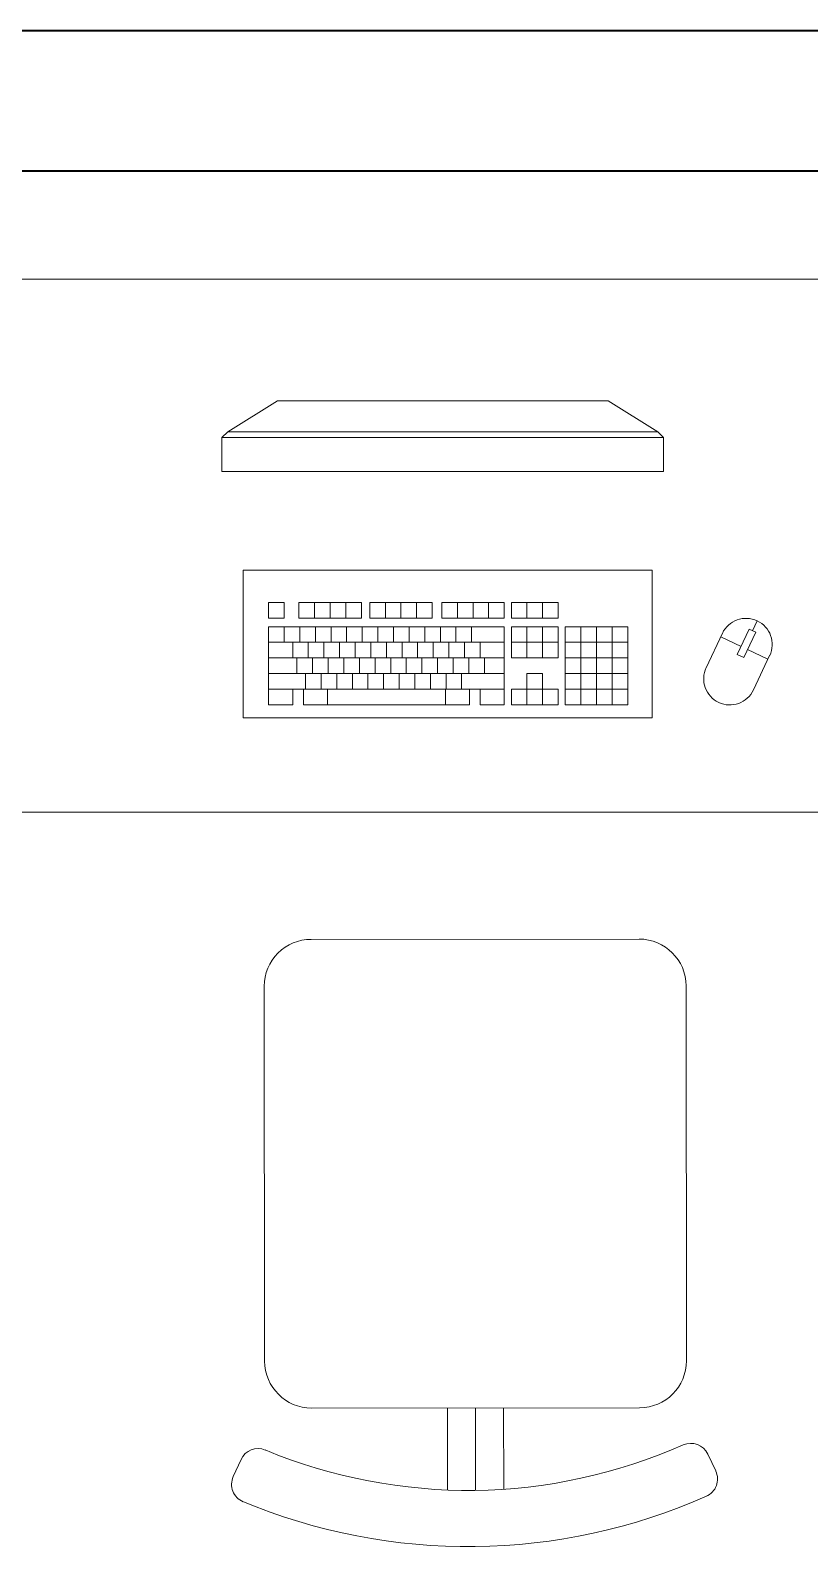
# Model space of a CAD drawing. Header units: millimetres. Extents: x 310.7 to 354.9, y 161.6 to 181.8.
# Drawn here: x 316.435 to 317.266, y 174.869 to 176.487 of the extents above; entities that cross this region are included whole.
import ezdxf

# ---------------------------------------------------------------- set-up
doc = ezdxf.new("R2010")
doc.units = ezdxf.units.MM
doc.layers.add('ARREDI attrezzature - furniture', color=175, linetype='Continuous', lineweight=9)
doc.layers.add('MURATURA sezioni - section wall', color=7, linetype='Continuous', lineweight=40)

msp = doc.modelspace()

# ---------------------------------------------------------------- linework, layer by layer
at = {"layer": 'ARREDI attrezzature - furniture'}
for p, q in [((316.3494, 176.2213, -0.745), (317.3065, 176.2213, -0.745)), ((316.6456, 176.0583, -0.745), (316.6986, 176.0916, -0.745)), ((316.6986, 176.0916, -0.745), (317.0515, 176.0916, -0.745)), ((317.0515, 176.0916, -0.745), (317.1045, 176.0583, -0.745)), ((316.6395, 176.0522, -0.745), (316.6456, 176.0583, -0.745)), ((316.6395, 176.0522, -0.745), (317.1105, 176.0522, -0.745)), ((316.6395, 176.0159, -0.745), (316.6395, 176.0522, -0.745)), ((316.6456, 176.0583, -0.745), (317.1045, 176.0583, -0.745)), ((317.1045, 176.0583, -0.745), (317.1105, 176.0522, -0.745)), ((317.1105, 176.0522, -0.745), (317.1105, 176.0159, -0.745)), ((316.6395, 176.0159, -0.745), (317.1105, 176.0159, -0.745)), ((316.6622, 175.7532, -0.745), (316.6622, 175.9107, -0.745)), ((316.6622, 175.9107, -0.745), (317.0984, 175.9107, -0.745)), ((317.0984, 175.9107, -0.745), (317.0984, 175.7532, -0.745)), ((316.6892, 175.8596, -0.745), (316.6892, 175.8763, -0.745)), ((316.6892, 175.8763, -0.745), (316.7059, 175.8763, -0.745)), ((316.7059, 175.8596, -0.745), (316.7059, 175.8763, -0.745)), ((316.7215, 175.8763, -0.745), (316.7215, 175.8596, -0.745)), ((316.7215, 175.8763, -0.745), (316.7382, 175.8763, -0.745)), ((316.7382, 175.8763, -0.745), (316.7549, 175.8763, -0.745)), ((316.7382, 175.8596, -0.745), (316.7382, 175.8763, -0.745)), ((316.7382, 175.8763, -0.745), (316.7382, 175.8596, -0.745)), ((316.7549, 175.8596, -0.745), (316.7549, 175.8763, -0.745)), ((316.7549, 175.8763, -0.745), (316.7549, 175.8596, -0.745)), ((316.7549, 175.8763, -0.745), (316.7715, 175.8763, -0.745)), ((316.7715, 175.8763, -0.745), (316.7882, 175.8763, -0.745)), ((316.7715, 175.8596, -0.745), (316.7715, 175.8763, -0.745)), ((316.7715, 175.8763, -0.745), (316.7715, 175.8596, -0.745)), ((316.7882, 175.8763, -0.745), (316.7882, 175.8596, -0.745)), ((316.7971, 175.8763, -0.745), (316.8138, 175.8763, -0.745)), ((316.7971, 175.8763, -0.745), (316.7971, 175.8596, -0.745)), ((316.8138, 175.8763, -0.745), (316.8138, 175.8596, -0.745)), ((316.8138, 175.8596, -0.745), (316.8138, 175.8763, -0.745)), ((316.8138, 175.8763, -0.745), (316.8304, 175.8763, -0.745)), ((316.8304, 175.8763, -0.745), (316.8471, 175.8763, -0.745)), ((316.8304, 175.8763, -0.745), (316.8304, 175.8596, -0.745)), ((316.8304, 175.8596, -0.745), (316.8304, 175.8763, -0.745)), ((316.8471, 175.8763, -0.745), (316.8471, 175.8596, -0.745)), ((316.8471, 175.8596, -0.745), (316.8471, 175.8763, -0.745)), ((316.8471, 175.8763, -0.745), (316.8638, 175.8763, -0.745)), ((316.8638, 175.8763, -0.745), (316.8638, 175.8596, -0.745)), ((316.874, 175.8763, -0.745), (316.874, 175.8596, -0.745)), ((316.874, 175.8763, -0.745), (316.8906, 175.8763, -0.745)), ((316.8906, 175.8763, -0.745), (316.8906, 175.8596, -0.745)), ((316.8906, 175.8596, -0.745), (316.8906, 175.8763, -0.745)), ((316.8906, 175.8763, -0.745), (316.9073, 175.8763, -0.745)), ((316.9073, 175.8596, -0.745), (316.9073, 175.8763, -0.745)), ((316.9073, 175.8763, -0.745), (316.9073, 175.8596, -0.745)), ((316.9073, 175.8763, -0.745), (316.924, 175.8763, -0.745)), ((316.924, 175.8596, -0.745), (316.924, 175.8763, -0.745)), ((316.924, 175.8763, -0.745), (316.9406, 175.8763, -0.745)), ((316.924, 175.8763, -0.745), (316.924, 175.8596, -0.745)), ((316.9406, 175.8763, -0.745), (316.9406, 175.8596, -0.745)), ((316.9482, 175.8763, -0.745), (316.9648, 175.8763, -0.745)), ((316.9482, 175.8596, -0.745), (316.9482, 175.8763, -0.745)), ((316.9648, 175.8763, -0.745), (316.9648, 175.8596, -0.745)), ((316.9648, 175.8596, -0.745), (316.9648, 175.8763, -0.745)), ((316.9648, 175.8763, -0.745), (316.9815, 175.8763, -0.745)), ((316.9815, 175.8763, -0.745), (316.9982, 175.8763, -0.745)), ((316.9815, 175.8596, -0.745), (316.9815, 175.8763, -0.745)), ((316.9815, 175.8763, -0.745), (316.9815, 175.8596, -0.745)), ((316.9982, 175.8763, -0.745), (316.9982, 175.8596, -0.745)), ((316.7059, 175.8596, -0.745), (316.6892, 175.8596, -0.745)), ((316.7382, 175.8596, -0.745), (316.7215, 175.8596, -0.745)), ((316.7549, 175.8596, -0.745), (316.7382, 175.8596, -0.745)), ((316.7715, 175.8596, -0.745), (316.7549, 175.8596, -0.745)), ((316.7882, 175.8596, -0.745), (316.7715, 175.8596, -0.745)), ((316.8138, 175.8596, -0.745), (316.7971, 175.8596, -0.745)), ((316.8304, 175.8596, -0.745), (316.8138, 175.8596, -0.745)), ((316.8471, 175.8596, -0.745), (316.8304, 175.8596, -0.745)), ((316.8638, 175.8596, -0.745), (316.8471, 175.8596, -0.745)), ((316.8906, 175.8596, -0.745), (316.874, 175.8596, -0.745)), ((316.9073, 175.8596, -0.745), (316.8906, 175.8596, -0.745)), ((316.924, 175.8596, -0.745), (316.9073, 175.8596, -0.745)), ((316.9406, 175.8596, -0.745), (316.924, 175.8596, -0.745)), ((316.9648, 175.8596, -0.745), (316.9482, 175.8596, -0.745)), ((316.9815, 175.8596, -0.745), (316.9648, 175.8596, -0.745)), ((316.9982, 175.8596, -0.745), (316.9815, 175.8596, -0.745)), ((317.2055, 175.8462, -0.745), (317.2105, 175.8567, -0.745)), ((316.6892, 175.8339, -0.745), (316.6892, 175.8505, -0.745)), ((316.6892, 175.8505, -0.745), (316.7059, 175.8505, -0.745)), ((316.7059, 175.8505, -0.745), (316.7059, 175.8339, -0.745)), ((316.7059, 175.8339, -0.745), (316.7059, 175.8505, -0.745)), ((316.7059, 175.8505, -0.745), (316.7225, 175.8505, -0.745)), ((316.7225, 175.8505, -0.745), (316.7225, 175.8339, -0.745)), ((316.7225, 175.8339, -0.745), (316.7225, 175.8505, -0.745)), ((316.7225, 175.8505, -0.745), (316.7392, 175.8505, -0.745)), ((316.7392, 175.8505, -0.745), (316.7392, 175.8339, -0.745)), ((316.7392, 175.8339, -0.745), (316.7392, 175.8505, -0.745)), ((316.7392, 175.8505, -0.745), (316.7558, 175.8505, -0.745)), ((316.7558, 175.8505, -0.745), (316.7558, 175.8339, -0.745)), ((316.7558, 175.8339, -0.745), (316.7558, 175.8505, -0.745)), ((316.7558, 175.8505, -0.745), (316.7725, 175.8505, -0.745)), ((316.7725, 175.8505, -0.745), (316.7725, 175.8339, -0.745)), ((316.7725, 175.8339, -0.745), (316.7725, 175.8505, -0.745)), ((316.7725, 175.8505, -0.745), (316.7892, 175.8505, -0.745)), ((316.7892, 175.8505, -0.745), (316.7892, 175.8339, -0.745)), ((316.7892, 175.8339, -0.745), (316.7892, 175.8505, -0.745)), ((316.7892, 175.8505, -0.745), (316.8058, 175.8505, -0.745)), ((316.8058, 175.8505, -0.745), (316.8058, 175.8339, -0.745)), ((316.8058, 175.8339, -0.745), (316.8058, 175.8505, -0.745)), ((316.8058, 175.8505, -0.745), (316.8225, 175.8505, -0.745)), ((316.8225, 175.8505, -0.745), (316.8225, 175.8339, -0.745)), ((316.8225, 175.8339, -0.745), (316.8225, 175.8505, -0.745)), ((316.8225, 175.8505, -0.745), (316.8391, 175.8505, -0.745)), ((316.8391, 175.8505, -0.745), (316.8391, 175.8339, -0.745)), ((316.8391, 175.8339, -0.745), (316.8391, 175.8505, -0.745)), ((316.8391, 175.8505, -0.745), (316.8558, 175.8505, -0.745)), ((316.8558, 175.8505, -0.745), (316.8558, 175.8339, -0.745)), ((316.8558, 175.8339, -0.745), (316.8558, 175.8505, -0.745)), ((316.8558, 175.8505, -0.745), (316.8725, 175.8505, -0.745)), ((316.8725, 175.8505, -0.745), (316.8725, 175.8339, -0.745)), ((316.8725, 175.8339, -0.745), (316.8725, 175.8505, -0.745)), ((316.8725, 175.8505, -0.745), (316.8891, 175.8505, -0.745)), ((316.8891, 175.8505, -0.745), (316.8891, 175.8339, -0.745)), ((316.8891, 175.8339, -0.745), (316.8891, 175.8505, -0.745)), ((316.8891, 175.8505, -0.745), (316.9058, 175.8505, -0.745)), ((316.9058, 175.8505, -0.745), (316.9058, 175.8339, -0.745)), ((316.9058, 175.8339, -0.745), (316.9058, 175.8505, -0.745)), ((316.9058, 175.8505, -0.745), (316.9406, 175.8505, -0.745)), ((316.9406, 175.8505, -0.745), (316.9406, 175.8339, -0.745)), ((316.9482, 175.8505, -0.745), (316.9648, 175.8505, -0.745)), ((316.9482, 175.8339, -0.745), (316.9482, 175.8505, -0.745)), ((316.9648, 175.8339, -0.745), (316.9648, 175.8505, -0.745)), ((316.9648, 175.8505, -0.745), (316.9648, 175.8339, -0.745)), ((316.9648, 175.8505, -0.745), (316.9815, 175.8505, -0.745)), ((316.9815, 175.8339, -0.745), (316.9815, 175.8505, -0.745)), ((316.9815, 175.8505, -0.745), (316.9815, 175.8339, -0.745)), ((316.9815, 175.8505, -0.745), (316.9982, 175.8505, -0.745)), ((316.9982, 175.8505, -0.745), (316.9982, 175.8339, -0.745)), ((317.0057, 175.8339, -0.745), (317.0057, 175.8505, -0.745)), ((317.0057, 175.8505, -0.745), (317.0224, 175.8505, -0.745)), ((317.0224, 175.8339, -0.745), (317.0224, 175.8505, -0.745)), ((317.0224, 175.8505, -0.745), (317.0224, 175.8339, -0.745)), ((317.0224, 175.8505, -0.745), (317.0724, 175.8505, -0.745)), ((317.0391, 175.8505, -0.745), (317.0391, 175.8339, -0.745)), ((317.0391, 175.8339, -0.745), (317.0391, 175.8505, -0.745)), ((317.0557, 175.8339, -0.745), (317.0557, 175.8505, -0.745)), ((317.0557, 175.8505, -0.745), (317.0557, 175.8339, -0.745)), ((317.0724, 175.8505, -0.745), (317.0724, 175.7672, -0.745)), ((317.1561, 175.8067, -0.745), (317.1734, 175.8434, -0.745)), ((317.1933, 175.8294, -0.745), (317.1716, 175.8396, -0.745)), ((317.202, 175.8479, -0.745), (317.1892, 175.8208, -0.745)), ((317.1963, 175.8175, -0.745), (317.2091, 175.8446, -0.745)), ((317.2091, 175.8446, -0.745), (317.202, 175.8479, -0.745)), ((316.6892, 175.8172, -0.745), (316.6892, 175.8339, -0.745)), ((316.7059, 175.8339, -0.745), (316.6892, 175.8339, -0.745)), ((316.6892, 175.8339, -0.745), (316.715, 175.8339, -0.745)), ((316.7225, 175.8339, -0.745), (316.7059, 175.8339, -0.745)), ((316.715, 175.8339, -0.745), (316.715, 175.8172, -0.745)), ((316.715, 175.8172, -0.745), (316.715, 175.8339, -0.745)), ((316.715, 175.8339, -0.745), (316.7316, 175.8339, -0.745)), ((316.7392, 175.8339, -0.745), (316.7225, 175.8339, -0.745)), ((316.7316, 175.8172, -0.745), (316.7316, 175.8339, -0.745)), ((316.7316, 175.8339, -0.745), (316.7316, 175.8172, -0.745)), ((316.7316, 175.8339, -0.745), (316.7483, 175.8339, -0.745)), ((316.7558, 175.8339, -0.745), (316.7392, 175.8339, -0.745)), ((316.7483, 175.8339, -0.745), (316.7649, 175.8339, -0.745)), ((316.7483, 175.8172, -0.745), (316.7483, 175.8339, -0.745)), ((316.7483, 175.8339, -0.745), (316.7483, 175.8172, -0.745)), ((316.7725, 175.8339, -0.745), (316.7558, 175.8339, -0.745)), ((316.7649, 175.8172, -0.745), (316.7649, 175.8339, -0.745)), ((316.7649, 175.8339, -0.745), (316.7649, 175.8172, -0.745)), ((316.7649, 175.8339, -0.745), (316.7816, 175.8339, -0.745)), ((316.7892, 175.8339, -0.745), (316.7725, 175.8339, -0.745)), ((316.7816, 175.8172, -0.745), (316.7816, 175.8339, -0.745)), ((316.7816, 175.8339, -0.745), (316.7816, 175.8172, -0.745)), ((316.7816, 175.8339, -0.745), (316.7983, 175.8339, -0.745)), ((316.8058, 175.8339, -0.745), (316.7892, 175.8339, -0.745)), ((316.7983, 175.8172, -0.745), (316.7983, 175.8339, -0.745)), ((316.7983, 175.8339, -0.745), (316.7983, 175.8172, -0.745)), ((316.7983, 175.8339, -0.745), (316.8149, 175.8339, -0.745)), ((316.8225, 175.8339, -0.745), (316.8058, 175.8339, -0.745)), ((316.8149, 175.8172, -0.745), (316.8149, 175.8339, -0.745)), ((316.8149, 175.8339, -0.745), (316.8149, 175.8172, -0.745)), ((316.8149, 175.8339, -0.745), (316.8316, 175.8339, -0.745)), ((316.8391, 175.8339, -0.745), (316.8225, 175.8339, -0.745)), ((316.8316, 175.8172, -0.745), (316.8316, 175.8339, -0.745)), ((316.8316, 175.8339, -0.745), (316.8316, 175.8172, -0.745)), ((316.8316, 175.8339, -0.745), (316.8482, 175.8339, -0.745)), ((316.8558, 175.8339, -0.745), (316.8391, 175.8339, -0.745)), ((316.8482, 175.8172, -0.745), (316.8482, 175.8339, -0.745)), ((316.8482, 175.8339, -0.745), (316.8482, 175.8172, -0.745)), ((316.8482, 175.8339, -0.745), (316.8649, 175.8339, -0.745)), ((316.8725, 175.8339, -0.745), (316.8558, 175.8339, -0.745)), ((316.8649, 175.8339, -0.745), (316.8816, 175.8339, -0.745)), ((316.8649, 175.8172, -0.745), (316.8649, 175.8339, -0.745)), ((316.8649, 175.8339, -0.745), (316.8649, 175.8172, -0.745)), ((316.8891, 175.8339, -0.745), (316.8725, 175.8339, -0.745)), ((316.8816, 175.8172, -0.745), (316.8816, 175.8339, -0.745)), ((316.8816, 175.8339, -0.745), (316.8816, 175.8172, -0.745)), ((316.8816, 175.8339, -0.745), (316.8982, 175.8339, -0.745)), ((316.9058, 175.8339, -0.745), (316.8891, 175.8339, -0.745)), ((316.8982, 175.8172, -0.745), (316.8982, 175.8339, -0.745)), ((316.8982, 175.8339, -0.745), (316.8982, 175.8172, -0.745)), ((316.8982, 175.8339, -0.745), (316.9149, 175.8339, -0.745)), ((316.9406, 175.8339, -0.745), (316.9058, 175.8339, -0.745)), ((316.9149, 175.8172, -0.745), (316.9149, 175.8339, -0.745)), ((316.9149, 175.8172, -0.745), (316.9149, 175.8339, -0.745)), ((316.9149, 175.8339, -0.745), (316.9406, 175.8339, -0.745)), ((316.9406, 175.8172, -0.745), (316.9406, 175.8339, -0.745)), ((316.9648, 175.8339, -0.745), (316.9482, 175.8339, -0.745)), ((316.9482, 175.8339, -0.745), (316.9648, 175.8339, -0.745)), ((316.9482, 175.8172, -0.745), (316.9482, 175.8339, -0.745)), ((316.9648, 175.8172, -0.745), (316.9648, 175.8339, -0.745)), ((316.9648, 175.8339, -0.745), (316.9648, 175.8172, -0.745)), ((316.9815, 175.8339, -0.745), (316.9648, 175.8339, -0.745)), ((316.9648, 175.8339, -0.745), (316.9815, 175.8339, -0.745)), ((316.9982, 175.8339, -0.745), (316.9815, 175.8339, -0.745)), ((316.9815, 175.8172, -0.745), (316.9815, 175.8339, -0.745)), ((316.9815, 175.8339, -0.745), (316.9815, 175.8172, -0.745)), ((316.9815, 175.8339, -0.745), (316.9982, 175.8339, -0.745)), ((316.9982, 175.8339, -0.745), (316.9982, 175.8172, -0.745)), ((317.0057, 175.8172, -0.745), (317.0057, 175.8339, -0.745)), ((317.0224, 175.8339, -0.745), (317.0057, 175.8339, -0.745)), ((317.0057, 175.8339, -0.745), (317.0224, 175.8339, -0.745)), ((317.0224, 175.8172, -0.745), (317.0224, 175.8339, -0.745)), ((317.0224, 175.8339, -0.745), (317.0224, 175.7672, -0.745)), ((317.0391, 175.8339, -0.745), (317.0224, 175.8339, -0.745)), ((317.0224, 175.8339, -0.745), (317.0724, 175.8339, -0.745)), ((317.0391, 175.8172, -0.745), (317.0391, 175.8339, -0.745)), ((317.0391, 175.8339, -0.745), (317.0391, 175.8172, -0.745)), ((317.0557, 175.8172, -0.745), (317.0557, 175.8339, -0.745)), ((317.1892, 175.8208, -0.745), (317.1963, 175.8175, -0.745)), ((317.222, 175.8158, -0.745), (317.2003, 175.826, -0.745)), ((316.715, 175.8172, -0.745), (316.6892, 175.8172, -0.745)), ((316.6892, 175.8172, -0.745), (316.7195, 175.8172, -0.745)), ((316.6892, 175.8006, -0.745), (316.6892, 175.8172, -0.745)), ((316.7316, 175.8172, -0.745), (316.715, 175.8172, -0.745)), ((316.7195, 175.8172, -0.745), (316.7362, 175.8172, -0.745)), ((316.7195, 175.8172, -0.745), (316.7195, 175.8006, -0.745)), ((316.7195, 175.8006, -0.745), (316.7195, 175.8172, -0.745)), ((316.7483, 175.8172, -0.745), (316.7316, 175.8172, -0.745)), ((316.7362, 175.8172, -0.745), (316.7528, 175.8172, -0.745)), ((316.7362, 175.8172, -0.745), (316.7362, 175.8006, -0.745)), ((316.7362, 175.8006, -0.745), (316.7362, 175.8172, -0.745)), ((316.7649, 175.8172, -0.745), (316.7483, 175.8172, -0.745)), ((316.7528, 175.8172, -0.745), (316.7695, 175.8172, -0.745)), ((316.7528, 175.8172, -0.745), (316.7528, 175.8006, -0.745)), ((316.7528, 175.8006, -0.745), (316.7528, 175.8172, -0.745)), ((316.7816, 175.8172, -0.745), (316.7649, 175.8172, -0.745)), ((316.7695, 175.8172, -0.745), (316.7861, 175.8172, -0.745)), ((316.7695, 175.8006, -0.745), (316.7695, 175.8172, -0.745)), ((316.7695, 175.8172, -0.745), (316.7695, 175.8006, -0.745)), ((316.7983, 175.8172, -0.745), (316.7816, 175.8172, -0.745)), ((316.7861, 175.8172, -0.745), (316.7861, 175.8006, -0.745)), ((316.7861, 175.8006, -0.745), (316.7861, 175.8172, -0.745)), ((316.7861, 175.8172, -0.745), (316.8028, 175.8172, -0.745)), ((316.8149, 175.8172, -0.745), (316.7983, 175.8172, -0.745)), ((316.8028, 175.8172, -0.745), (316.8195, 175.8172, -0.745)), ((316.8028, 175.8006, -0.745), (316.8028, 175.8172, -0.745)), ((316.8028, 175.8172, -0.745), (316.8028, 175.8006, -0.745)), ((316.8316, 175.8172, -0.745), (316.8149, 175.8172, -0.745)), ((316.8195, 175.8172, -0.745), (316.8361, 175.8172, -0.745)), ((316.8195, 175.8172, -0.745), (316.8195, 175.8006, -0.745)), ((316.8195, 175.8006, -0.745), (316.8195, 175.8172, -0.745)), ((316.8482, 175.8172, -0.745), (316.8316, 175.8172, -0.745)), ((316.8361, 175.8172, -0.745), (316.8528, 175.8172, -0.745)), ((316.8361, 175.8006, -0.745), (316.8361, 175.8172, -0.745)), ((316.8361, 175.8172, -0.745), (316.8361, 175.8006, -0.745)), ((316.8649, 175.8172, -0.745), (316.8482, 175.8172, -0.745)), ((316.8528, 175.8172, -0.745), (316.8694, 175.8172, -0.745)), ((316.8528, 175.8172, -0.745), (316.8528, 175.8006, -0.745)), ((316.8528, 175.8006, -0.745), (316.8528, 175.8172, -0.745)), ((316.8816, 175.8172, -0.745), (316.8649, 175.8172, -0.745)), ((316.8694, 175.8172, -0.745), (316.8861, 175.8172, -0.745)), ((316.8694, 175.8006, -0.745), (316.8694, 175.8172, -0.745)), ((316.8694, 175.8172, -0.745), (316.8694, 175.8006, -0.745)), ((316.8982, 175.8172, -0.745), (316.8816, 175.8172, -0.745)), ((316.8861, 175.8172, -0.745), (316.9028, 175.8172, -0.745)), ((316.8861, 175.8172, -0.745), (316.8861, 175.8006, -0.745)), ((316.8861, 175.8006, -0.745), (316.8861, 175.8172, -0.745)), ((316.9149, 175.8172, -0.745), (316.8982, 175.8172, -0.745)), ((316.9028, 175.8172, -0.745), (316.9194, 175.8172, -0.745)), ((316.9028, 175.8006, -0.745), (316.9028, 175.8172, -0.745)), ((316.9028, 175.8172, -0.745), (316.9028, 175.8006, -0.745)), ((316.9406, 175.8172, -0.745), (316.9149, 175.8172, -0.745)), ((316.9194, 175.8172, -0.745), (316.9194, 175.8006, -0.745)), ((316.9406, 175.8172, -0.745), (316.9406, 175.8006, -0.745)), ((316.9648, 175.8172, -0.745), (316.9482, 175.8172, -0.745)), ((316.9815, 175.8172, -0.745), (316.9648, 175.8172, -0.745)), ((316.9982, 175.8172, -0.745), (316.9815, 175.8172, -0.745)), ((317.0224, 175.8172, -0.745), (317.0057, 175.8172, -0.745)), ((317.0057, 175.8172, -0.745), (317.0224, 175.8172, -0.745)), ((317.0057, 175.8006, -0.745), (317.0057, 175.8172, -0.745)), ((317.0391, 175.8172, -0.745), (317.0224, 175.8172, -0.745)), ((317.0224, 175.8172, -0.745), (317.0724, 175.8172, -0.745)), ((317.0224, 175.8155, -0.745), (317.0224, 175.8172, -0.745)), ((317.0391, 175.7672, -0.745), (317.0391, 175.8172, -0.745)), ((317.0557, 175.8006, -0.745), (317.0557, 175.8172, -0.745)), ((317.2238, 175.8197, -0.745), (317.2065, 175.783, -0.745)), ((316.6892, 175.7839, -0.745), (316.6892, 175.8006, -0.745)), ((316.7195, 175.8006, -0.745), (316.6892, 175.8006, -0.745)), ((316.6892, 175.8006, -0.745), (316.7286, 175.8006, -0.745)), ((316.7362, 175.8006, -0.745), (316.7195, 175.8006, -0.745)), ((316.7286, 175.7839, -0.745), (316.7286, 175.8006, -0.745)), ((316.7286, 175.8006, -0.745), (316.7286, 175.7839, -0.745)), ((316.7286, 175.8006, -0.745), (316.7452, 175.8006, -0.745)), ((316.7528, 175.8006, -0.745), (316.7362, 175.8006, -0.745)), ((316.7452, 175.8006, -0.745), (316.7619, 175.8006, -0.745)), ((316.7452, 175.7839, -0.745), (316.7452, 175.8006, -0.745)), ((316.7452, 175.8006, -0.745), (316.7452, 175.7839, -0.745)), ((316.7695, 175.8006, -0.745), (316.7528, 175.8006, -0.745)), ((316.7619, 175.8006, -0.745), (316.7619, 175.7839, -0.745)), ((316.7619, 175.7839, -0.745), (316.7619, 175.8006, -0.745)), ((316.7619, 175.8006, -0.745), (316.7786, 175.8006, -0.745)), ((316.7861, 175.8006, -0.745), (316.7695, 175.8006, -0.745)), ((316.7786, 175.7839, -0.745), (316.7786, 175.8006, -0.745)), ((316.7786, 175.8006, -0.745), (316.7786, 175.7839, -0.745)), ((316.7786, 175.8006, -0.745), (316.7952, 175.8006, -0.745)), ((316.8028, 175.8006, -0.745), (316.7861, 175.8006, -0.745)), ((316.7952, 175.8006, -0.745), (316.7952, 175.7839, -0.745)), ((316.7952, 175.7839, -0.745), (316.7952, 175.8006, -0.745)), ((316.7952, 175.8006, -0.745), (316.8119, 175.8006, -0.745)), ((316.8195, 175.8006, -0.745), (316.8028, 175.8006, -0.745)), ((316.8119, 175.7839, -0.745), (316.8119, 175.8006, -0.745)), ((316.8119, 175.8006, -0.745), (316.8119, 175.7839, -0.745)), ((316.8119, 175.8006, -0.745), (316.8285, 175.8006, -0.745)), ((316.8361, 175.8006, -0.745), (316.8195, 175.8006, -0.745)), ((316.8285, 175.7839, -0.745), (316.8285, 175.8006, -0.745)), ((316.8285, 175.8006, -0.745), (316.8452, 175.8006, -0.745)), ((316.8285, 175.7839, -0.745), (316.8285, 175.8006, -0.745)), ((316.8528, 175.8006, -0.745), (316.8361, 175.8006, -0.745)), ((316.8452, 175.8006, -0.745), (316.8452, 175.7839, -0.745)), ((316.8452, 175.7839, -0.745), (316.8452, 175.8006, -0.745)), ((316.8452, 175.8006, -0.745), (316.8619, 175.8006, -0.745)), ((316.8694, 175.8006, -0.745), (316.8528, 175.8006, -0.745)), ((316.8619, 175.7839, -0.745), (316.8619, 175.8006, -0.745)), ((316.8619, 175.8006, -0.745), (316.8785, 175.8006, -0.745)), ((316.8619, 175.7839, -0.745), (316.8619, 175.8006, -0.745)), ((316.8861, 175.8006, -0.745), (316.8694, 175.8006, -0.745)), ((316.8785, 175.7839, -0.745), (316.8785, 175.8006, -0.745)), ((316.8785, 175.8006, -0.745), (316.8785, 175.7839, -0.745)), ((316.8785, 175.8006, -0.745), (316.8952, 175.8006, -0.745)), ((316.9028, 175.8006, -0.745), (316.8861, 175.8006, -0.745)), ((316.8952, 175.8006, -0.745), (316.8952, 175.7839, -0.745)), ((316.9194, 175.8006, -0.745), (316.9028, 175.8006, -0.745)), ((316.9194, 175.8006, -0.745), (316.9406, 175.8006, -0.745)), ((316.9406, 175.8006, -0.745), (316.9406, 175.7839, -0.745)), ((316.9648, 175.7839, -0.745), (316.9648, 175.8006, -0.745)), ((316.9648, 175.8006, -0.745), (316.9815, 175.8006, -0.745)), ((316.9815, 175.8006, -0.745), (316.9815, 175.7839, -0.745)), ((317.0057, 175.7839, -0.745), (317.0057, 175.8006, -0.745)), ((317.0057, 175.8006, -0.745), (317.0206, 175.8006, -0.745)), ((317.0057, 175.8006, -0.745), (317.0724, 175.8006, -0.745)), ((317.0557, 175.7839, -0.745), (317.0557, 175.8006, -0.745)), ((316.6892, 175.7839, -0.745), (316.6892, 175.7672, -0.745)), ((316.7286, 175.7839, -0.745), (316.6892, 175.7839, -0.745)), ((316.715, 175.7672, -0.745), (316.715, 175.7839, -0.745)), ((316.7263, 175.7839, -0.745), (316.7263, 175.7672, -0.745)), ((316.7452, 175.7839, -0.745), (316.7286, 175.7839, -0.745)), ((316.7619, 175.7839, -0.745), (316.7452, 175.7839, -0.745)), ((316.7521, 175.7839, -0.745), (316.7521, 175.7672, -0.745)), ((316.7521, 175.7672, -0.745), (316.7521, 175.7839, -0.745)), ((316.8778, 175.7839, -0.745), (316.7521, 175.7839, -0.745)), ((316.7786, 175.7839, -0.745), (316.7619, 175.7839, -0.745)), ((316.7952, 175.7839, -0.745), (316.7786, 175.7839, -0.745)), ((316.8119, 175.7839, -0.745), (316.7952, 175.7839, -0.745)), ((316.8285, 175.7839, -0.745), (316.8119, 175.7839, -0.745)), ((316.8452, 175.7839, -0.745), (316.8285, 175.7839, -0.745)), ((316.8619, 175.7839, -0.745), (316.8452, 175.7839, -0.745)), ((316.8785, 175.7839, -0.745), (316.8619, 175.7839, -0.745)), ((316.8778, 175.7672, -0.745), (316.8778, 175.7839, -0.745)), ((316.8778, 175.7839, -0.745), (316.8778, 175.7672, -0.745)), ((316.8952, 175.7839, -0.745), (316.8785, 175.7839, -0.745)), ((316.8952, 175.7839, -0.745), (316.9406, 175.7839, -0.745)), ((316.9035, 175.7672, -0.745), (316.9035, 175.7839, -0.745)), ((316.9149, 175.7839, -0.745), (316.9149, 175.7672, -0.745)), ((316.9406, 175.7672, -0.745), (316.9406, 175.7839, -0.745)), ((316.9482, 175.7672, -0.745), (316.9482, 175.7839, -0.745)), ((316.9482, 175.7839, -0.745), (316.9648, 175.7839, -0.745)), ((316.9648, 175.7839, -0.745), (316.9648, 175.7672, -0.745)), ((316.9648, 175.7672, -0.745), (316.9648, 175.7839, -0.745)), ((316.9815, 175.7839, -0.745), (316.9648, 175.7839, -0.745)), ((316.9648, 175.7839, -0.745), (316.9815, 175.7839, -0.745)), ((316.9815, 175.7839, -0.745), (316.9982, 175.7839, -0.745)), ((316.9815, 175.7672, -0.745), (316.9815, 175.7839, -0.745)), ((316.9815, 175.7839, -0.745), (316.9815, 175.7672, -0.745)), ((316.9982, 175.7839, -0.745), (316.9982, 175.7672, -0.745)), ((317.0057, 175.7839, -0.745), (317.0057, 175.7672, -0.745)), ((317.0724, 175.7839, -0.745), (317.0057, 175.7839, -0.745)), ((317.0557, 175.7839, -0.745), (317.0557, 175.7672, -0.745)), ((316.6892, 175.7672, -0.745), (316.715, 175.7672, -0.745)), ((316.7263, 175.7672, -0.745), (316.7521, 175.7672, -0.745)), ((316.7521, 175.7672, -0.745), (316.8778, 175.7672, -0.745)), ((316.8778, 175.7672, -0.745), (316.9035, 175.7672, -0.745)), ((316.9149, 175.7672, -0.745), (316.9406, 175.7672, -0.745)), ((316.9648, 175.7672, -0.745), (316.9482, 175.7672, -0.745)), ((316.9815, 175.7672, -0.745), (316.9648, 175.7672, -0.745)), ((316.9982, 175.7672, -0.745), (316.9815, 175.7672, -0.745)), ((317.0724, 175.7672, -0.745), (317.0057, 175.7672, -0.745)), ((317.0984, 175.7532, -0.745), (316.6622, 175.7532, -0.745)), ((317.3065, 175.6525, -0.745), (316.3494, 175.6525, -0.745)), ((316.7346, 175.5169, -0.745), (317.0846, 175.5172, -0.745)), ((316.685, 175.0668, -0.745), (316.6846, 175.4668, -0.745)), ((317.1346, 175.4672, -0.745), (317.135, 175.0672, -0.745)), ((317.085, 175.0172, -0.745), (316.735, 175.0169, -0.745)), ((316.88, 175.017, -0.745), (316.8801, 174.9294, -0.745)), ((316.91, 175.017, -0.745), (316.9101, 174.929, -0.745)), ((316.94, 175.017, -0.745), (316.9401, 174.9302, -0.745)), ((317.1662, 174.9497, -0.745), (317.1577, 174.9678, -0.745)), ((316.6515, 174.9437, -0.745), (316.6598, 174.9619, -0.745))]:
    msp.add_line(p, q, dxfattribs=at)
for centre, radius, start, end in [((317.1986, 175.8315, -0.745), 0.0279, 334.7804, 154.7804), ((317.1813, 175.7949, -0.745), 0.0279, 154.7804, 334.7804), ((316.7346, 175.4669, -0.745), 0.05, 90.0483, 180.0483), ((317.0846, 175.4672, -0.745), 0.05, 0.0483, 90.0483), ((316.735, 175.0669, -0.745), 0.05, 180.0483, 270.0483), ((317.085, 175.0672, -0.745), 0.05, 270.0483, 0.0483), ((317.1396, 174.9592, -0.745), 0.02, 25.364, 113.4071), ((316.678, 174.9536, -0.745), 0.02, 67.4813, 155.5244), ((316.9023, 175.4947, -0.745), 0.5657, 247.4813, 293.9216), ((317.1482, 174.9411, -0.745), 0.02, 293.4717, 25.364), ((316.6697, 174.9354, -0.745), 0.02, 155.5244, 247.4167), ((316.9023, 175.4947, -0.745), 0.6257, 247.2994, 294.0197)]:
    msp.add_arc(centre, radius, start, end, dxfattribs=at)
at = {"layer": 'MURATURA sezioni - section wall'}
for p, q in [((316.4183, 176.4867, 0.3), (318.7194, 176.4867, 0.3)), ((316.4183, 176.3367, 0.3), (318.3791, 176.3367, 0.3))]:
    msp.add_line(p, q, dxfattribs=at)

doc.saveas('drawing.dxf')
